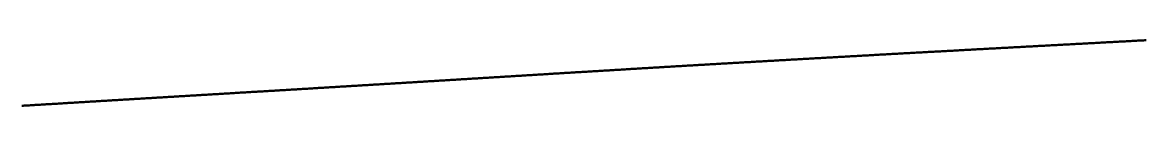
# Model space of a CAD drawing. Header units: millimetres. Extents: x -55 to 717, y -74 to 658.
# Drawn here: x 259.1 to 318.2, y 439.4 to 442.8 of the extents above; entities that cross this region are included whole.
import ezdxf

# ---------------------------------------------------------------- set-up
doc = ezdxf.new("R2010")
doc.units = ezdxf.units.MM
doc.layers.get('0').update_dxf_attribs({"color": 1, "lineweight": 13, "true_color": 0xff0000})
doc.layers.add('Rez', color=30, linetype='Continuous', lineweight=50, true_color=0xff7f00)

# ---------------------------------------------------------------- blocks, each defined once
blk = doc.blocks.new('Dno')
at = {"layer": 'Rez'}
for p, q in [((-369.293, -56.481), (-369.368, -56.477)), ((-369.219, -56.485), (-369.293, -56.481)), ((-369.144, -56.489), (-369.219, -56.485)), ((-369.07, -56.493), (-369.144, -56.489)), ((-368.996, -56.497), (-369.07, -56.493)), ((-368.921, -56.501), (-368.996, -56.497)), ((-368.847, -56.505), (-368.921, -56.501)), ((-368.773, -56.509), (-368.847, -56.505)), ((-368.699, -56.513), (-368.773, -56.509)), ((-368.624, -56.517), (-368.699, -56.513)), ((-368.55, -56.521), (-368.624, -56.517)), ((-368.476, -56.525), (-368.55, -56.521)), ((-368.402, -56.529), (-368.476, -56.525)), ((-368.328, -56.533), (-368.402, -56.529)), ((-368.254, -56.537), (-368.328, -56.533)), ((-368.18, -56.541), (-368.254, -56.537)), ((-368.106, -56.545), (-368.18, -56.541)), ((-368.032, -56.549), (-368.106, -56.545)), ((-367.959, -56.553), (-368.032, -56.549)), ((-367.885, -56.557), (-367.959, -56.553)), ((-367.811, -56.561), (-367.885, -56.557)), ((-367.737, -56.565), (-367.811, -56.561)), ((-367.663, -56.569), (-367.737, -56.565)), ((-367.59, -56.573), (-367.663, -56.569)), ((-367.516, -56.577), (-367.59, -56.573)), ((-367.442, -56.581), (-367.516, -56.577)), ((-367.369, -56.585), (-367.442, -56.581)), ((-367.295, -56.589), (-367.369, -56.585)), ((-367.221, -56.593), (-367.295, -56.589)), ((-367.148, -56.597), (-367.221, -56.593)), ((-367.074, -56.601), (-367.148, -56.597)), ((-367.001, -56.605), (-367.074, -56.601)), ((-366.928, -56.609), (-367.001, -56.605)), ((-366.854, -56.613), (-366.928, -56.609)), ((-366.781, -56.617), (-366.854, -56.613)), ((-366.707, -56.621), (-366.781, -56.617)), ((-366.634, -56.625), (-366.707, -56.621)), ((-366.561, -56.629), (-366.634, -56.625)), ((-366.487, -56.632), (-366.561, -56.629)), ((-366.414, -56.636), (-366.487, -56.632)), ((-366.341, -56.64), (-366.414, -56.636)), ((-366.268, -56.644), (-366.341, -56.64)), ((-366.195, -56.648), (-366.268, -56.644)), ((-366.121, -56.652), (-366.195, -56.648)), ((-366.048, -56.656), (-366.121, -56.652)), ((-365.975, -56.66), (-366.048, -56.656)), ((-365.902, -56.664), (-365.975, -56.66)), ((-365.829, -56.668), (-365.902, -56.664)), ((-365.756, -56.672), (-365.829, -56.668)), ((-365.683, -56.676), (-365.756, -56.672)), ((-365.61, -56.68), (-365.683, -56.676)), ((-365.537, -56.684), (-365.61, -56.68)), ((-365.464, -56.687), (-365.537, -56.684)), ((-365.391, -56.691), (-365.464, -56.687)), ((-365.318, -56.695), (-365.391, -56.691)), ((-365.245, -56.699), (-365.318, -56.695)), ((-365.173, -56.703), (-365.245, -56.699)), ((-365.1, -56.707), (-365.173, -56.703)), ((-365.027, -56.711), (-365.1, -56.707)), ((-364.954, -56.715), (-365.027, -56.711)), ((-364.881, -56.719), (-364.954, -56.715)), ((-364.809, -56.723), (-364.881, -56.719)), ((-364.736, -56.727), (-364.809, -56.723)), ((-364.663, -56.731), (-364.736, -56.727)), ((-364.591, -56.735), (-364.663, -56.731)), ((-364.518, -56.738), (-364.591, -56.735)), ((-364.445, -56.742), (-364.518, -56.738)), ((-364.373, -56.746), (-364.445, -56.742)), ((-364.3, -56.75), (-364.373, -56.746)), ((-364.228, -56.754), (-364.3, -56.75)), ((-364.155, -56.758), (-364.228, -56.754)), ((-364.083, -56.762), (-364.155, -56.758)), ((-364.01, -56.766), (-364.083, -56.762)), ((-363.937, -56.77), (-364.01, -56.766)), ((-363.865, -56.774), (-363.937, -56.77)), ((-363.793, -56.778), (-363.865, -56.774)), ((-363.72, -56.781), (-363.793, -56.778)), ((-363.648, -56.785), (-363.72, -56.781)), ((-363.575, -56.789), (-363.648, -56.785)), ((-363.503, -56.793), (-363.575, -56.789)), ((-363.431, -56.797), (-363.503, -56.793)), ((-363.358, -56.801), (-363.431, -56.797)), ((-363.286, -56.805), (-363.358, -56.801)), ((-363.214, -56.809), (-363.286, -56.805)), ((-363.141, -56.813), (-363.214, -56.809)), ((-363.069, -56.817), (-363.141, -56.813)), ((-362.997, -56.82), (-363.069, -56.817)), ((-362.924, -56.824), (-362.997, -56.82)), ((-362.852, -56.828), (-362.924, -56.824)), ((-362.78, -56.832), (-362.852, -56.828)), ((-362.708, -56.836), (-362.78, -56.832)), ((-362.636, -56.84), (-362.708, -56.836)), ((-362.563, -56.844), (-362.636, -56.84)), ((-362.491, -56.848), (-362.563, -56.844)), ((-362.419, -56.852), (-362.491, -56.848)), ((-362.347, -56.856), (-362.419, -56.852)), ((-362.275, -56.86), (-362.347, -56.856)), ((-362.203, -56.863), (-362.275, -56.86)), ((-362.131, -56.867), (-362.203, -56.863)), ((-362.059, -56.871), (-362.131, -56.867)), ((-361.986, -56.875), (-362.059, -56.871)), ((-361.914, -56.879), (-361.986, -56.875)), ((-361.842, -56.883), (-361.914, -56.879)), ((-361.77, -56.887), (-361.842, -56.883)), ((-361.698, -56.891), (-361.77, -56.887)), ((-361.626, -56.895), (-361.698, -56.891)), ((-361.554, -56.899), (-361.626, -56.895)), ((-361.483, -56.903), (-361.554, -56.899)), ((-361.411, -56.906), (-361.483, -56.903)), ((-361.339, -56.91), (-361.411, -56.906)), ((-361.267, -56.914), (-361.339, -56.91)), ((-361.195, -56.918), (-361.267, -56.914)), ((-361.123, -56.922), (-361.195, -56.918)), ((-361.051, -56.926), (-361.123, -56.922)), ((-360.979, -56.93), (-361.051, -56.926)), ((-360.908, -56.934), (-360.979, -56.93)), ((-360.836, -56.938), (-360.908, -56.934)), ((-360.764, -56.942), (-360.836, -56.938)), ((-360.692, -56.945), (-360.764, -56.942)), ((-360.621, -56.949), (-360.692, -56.945)), ((-360.549, -56.953), (-360.621, -56.949)), ((-360.477, -56.957), (-360.549, -56.953)), ((-360.405, -56.961), (-360.477, -56.957)), ((-360.334, -56.965), (-360.405, -56.961)), ((-360.262, -56.969), (-360.334, -56.965)), ((-360.191, -56.973), (-360.262, -56.969)), ((-360.119, -56.977), (-360.191, -56.973)), ((-360.047, -56.981), (-360.119, -56.977)), ((-359.976, -56.985), (-360.047, -56.981)), ((-359.904, -56.988), (-359.976, -56.985)), ((-359.833, -56.992), (-359.904, -56.988)), ((-359.761, -56.996), (-359.833, -56.992)), ((-359.69, -57), (-359.761, -56.996)), ((-359.618, -57.004), (-359.69, -57)), ((-359.547, -57.008), (-359.618, -57.004)), ((-359.475, -57.012), (-359.547, -57.008)), ((-359.404, -57.016), (-359.475, -57.012)), ((-359.332, -57.02), (-359.404, -57.016)), ((-359.261, -57.024), (-359.332, -57.02)), ((-359.19, -57.028), (-359.261, -57.024)), ((-359.118, -57.031), (-359.19, -57.028)), ((-359.047, -57.035), (-359.118, -57.031)), ((-358.975, -57.039), (-359.047, -57.035)), ((-358.904, -57.043), (-358.975, -57.039)), ((-358.833, -57.047), (-358.904, -57.043)), ((-358.762, -57.051), (-358.833, -57.047)), ((-358.69, -57.055), (-358.762, -57.051)), ((-358.619, -57.059), (-358.69, -57.055)), ((-358.548, -57.063), (-358.619, -57.059)), ((-358.477, -57.067), (-358.548, -57.063)), ((-358.406, -57.07), (-358.477, -57.067)), ((-358.334, -57.074), (-358.406, -57.07)), ((-358.263, -57.078), (-358.334, -57.074)), ((-358.192, -57.082), (-358.263, -57.078)), ((-358.121, -57.086), (-358.192, -57.082)), ((-358.05, -57.09), (-358.121, -57.086)), ((-357.979, -57.094), (-358.05, -57.09)), ((-357.908, -57.098), (-357.979, -57.094)), ((-357.837, -57.102), (-357.908, -57.098)), ((-357.766, -57.106), (-357.837, -57.102)), ((-357.695, -57.11), (-357.766, -57.106)), ((-357.624, -57.113), (-357.695, -57.11)), ((-357.553, -57.117), (-357.624, -57.113)), ((-357.482, -57.121), (-357.553, -57.117)), ((-357.411, -57.125), (-357.482, -57.121)), ((-357.34, -57.129), (-357.411, -57.125)), ((-357.269, -57.133), (-357.34, -57.129)), ((-357.198, -57.137), (-357.269, -57.133)), ((-357.128, -57.141), (-357.198, -57.137)), ((-357.057, -57.145), (-357.128, -57.141)), ((-356.986, -57.149), (-357.057, -57.145)), ((-356.915, -57.153), (-356.986, -57.149)), ((-356.845, -57.156), (-356.915, -57.153)), ((-356.774, -57.16), (-356.845, -57.156)), ((-356.703, -57.164), (-356.774, -57.16)), ((-356.632, -57.168), (-356.703, -57.164)), ((-356.562, -57.172), (-356.632, -57.168)), ((-356.491, -57.176), (-356.562, -57.172)), ((-356.421, -57.18), (-356.491, -57.176)), ((-356.35, -57.184), (-356.421, -57.18)), ((-356.279, -57.188), (-356.35, -57.184)), ((-356.209, -57.192), (-356.279, -57.188)), ((-356.138, -57.195), (-356.209, -57.192)), ((-356.068, -57.199), (-356.138, -57.195)), ((-355.997, -57.203), (-356.068, -57.199)), ((-355.927, -57.207), (-355.997, -57.203)), ((-355.856, -57.211), (-355.927, -57.207)), ((-355.786, -57.215), (-355.856, -57.211)), ((-355.715, -57.219), (-355.786, -57.215)), ((-355.645, -57.223), (-355.715, -57.219)), ((-355.575, -57.227), (-355.645, -57.223)), ((-355.504, -57.231), (-355.575, -57.227)), ((-355.434, -57.235), (-355.504, -57.231)), ((-355.364, -57.238), (-355.434, -57.235)), ((-355.293, -57.242), (-355.364, -57.238)), ((-355.223, -57.246), (-355.293, -57.242)), ((-355.153, -57.25), (-355.223, -57.246)), ((-355.083, -57.254), (-355.153, -57.25)), ((-355.013, -57.258), (-355.083, -57.254)), ((-354.942, -57.262), (-355.013, -57.258)), ((-354.872, -57.266), (-354.942, -57.262)), ((-354.802, -57.27), (-354.872, -57.266)), ((-354.732, -57.274), (-354.802, -57.27)), ((-354.662, -57.278), (-354.732, -57.274)), ((-354.592, -57.281), (-354.662, -57.278)), ((-354.522, -57.285), (-354.592, -57.281)), ((-354.452, -57.289), (-354.522, -57.285)), ((-354.382, -57.293), (-354.452, -57.289)), ((-354.312, -57.297), (-354.382, -57.293)), ((-354.242, -57.301), (-354.312, -57.297)), ((-354.172, -57.305), (-354.242, -57.301)), ((-354.102, -57.309), (-354.172, -57.305)), ((-354.032, -57.313), (-354.102, -57.309)), ((-353.962, -57.317), (-354.032, -57.313)), ((-353.893, -57.32), (-353.962, -57.317)), ((-353.823, -57.324), (-353.893, -57.32)), ((-353.753, -57.328), (-353.823, -57.324)), ((-353.683, -57.332), (-353.753, -57.328)), ((-353.613, -57.336), (-353.683, -57.332)), ((-353.544, -57.34), (-353.613, -57.336)), ((-353.474, -57.344), (-353.544, -57.34)), ((-353.404, -57.348), (-353.474, -57.344)), ((-353.335, -57.352), (-353.404, -57.348)), ((-353.265, -57.356), (-353.335, -57.352)), ((-353.195, -57.36), (-353.265, -57.356)), ((-353.126, -57.363), (-353.195, -57.36)), ((-353.056, -57.367), (-353.126, -57.363)), ((-352.987, -57.371), (-353.056, -57.367)), ((-352.917, -57.375), (-352.987, -57.371)), ((-352.848, -57.379), (-352.917, -57.375)), ((-352.778, -57.383), (-352.848, -57.379)), ((-352.709, -57.387), (-352.778, -57.383)), ((-352.639, -57.391), (-352.709, -57.387)), ((-352.57, -57.395), (-352.639, -57.391)), ((-352.501, -57.399), (-352.57, -57.395)), ((-352.431, -57.403), (-352.501, -57.399)), ((-352.362, -57.406), (-352.431, -57.403)), ((-352.293, -57.41), (-352.362, -57.406)), ((-352.223, -57.414), (-352.293, -57.41)), ((-352.154, -57.418), (-352.223, -57.414)), ((-352.085, -57.422), (-352.154, -57.418)), ((-352.016, -57.426), (-352.085, -57.422)), ((-351.947, -57.43), (-352.016, -57.426)), ((-351.877, -57.434), (-351.947, -57.43)), ((-351.808, -57.438), (-351.877, -57.434)), ((-351.739, -57.442), (-351.808, -57.438)), ((-351.67, -57.445), (-351.739, -57.442)), ((-351.601, -57.449), (-351.67, -57.445)), ((-351.532, -57.453), (-351.601, -57.449)), ((-351.463, -57.457), (-351.532, -57.453)), ((-351.394, -57.461), (-351.463, -57.457)), ((-351.325, -57.465), (-351.394, -57.461)), ((-351.256, -57.469), (-351.325, -57.465)), ((-351.187, -57.473), (-351.256, -57.469)), ((-351.118, -57.477), (-351.187, -57.473)), ((-351.05, -57.481), (-351.118, -57.477)), ((-350.981, -57.485), (-351.05, -57.481)), ((-350.912, -57.488), (-350.981, -57.485)), ((-350.843, -57.492), (-350.912, -57.488)), ((-350.774, -57.496), (-350.843, -57.492)), ((-350.706, -57.5), (-350.774, -57.496)), ((-350.637, -57.504), (-350.706, -57.5)), ((-350.568, -57.508), (-350.637, -57.504)), ((-350.5, -57.512), (-350.568, -57.508)), ((-350.431, -57.516), (-350.5, -57.512)), ((-350.363, -57.52), (-350.431, -57.516)), ((-350.294, -57.524), (-350.363, -57.52)), ((-350.225, -57.528), (-350.294, -57.524)), ((-350.157, -57.531), (-350.225, -57.528)), ((-350.088, -57.535), (-350.157, -57.531)), ((-350.02, -57.539), (-350.088, -57.535)), ((-349.952, -57.543), (-350.02, -57.539)), ((-349.883, -57.547), (-349.952, -57.543)), ((-349.815, -57.551), (-349.883, -57.547)), ((-349.746, -57.555), (-349.815, -57.551)), ((-349.678, -57.559), (-349.746, -57.555)), ((-349.61, -57.563), (-349.678, -57.559)), ((-349.541, -57.567), (-349.61, -57.563)), ((-349.473, -57.57), (-349.541, -57.567)), ((-349.405, -57.574), (-349.473, -57.57)), ((-349.337, -57.578), (-349.405, -57.574)), ((-349.269, -57.582), (-349.337, -57.578)), ((-349.2, -57.586), (-349.269, -57.582)), ((-349.132, -57.59), (-349.2, -57.586)), ((-349.064, -57.594), (-349.132, -57.59)), ((-348.996, -57.598), (-349.064, -57.594)), ((-348.928, -57.602), (-348.996, -57.598)), ((-348.86, -57.606), (-348.928, -57.602)), ((-348.792, -57.61), (-348.86, -57.606)), ((-348.724, -57.613), (-348.792, -57.61)), ((-348.656, -57.617), (-348.724, -57.613)), ((-348.588, -57.621), (-348.656, -57.617)), ((-348.521, -57.625), (-348.588, -57.621)), ((-348.453, -57.629), (-348.521, -57.625)), ((-348.385, -57.633), (-348.453, -57.629)), ((-348.317, -57.637), (-348.385, -57.633)), ((-348.249, -57.641), (-348.317, -57.637)), ((-348.182, -57.645), (-348.249, -57.641)), ((-348.114, -57.649), (-348.182, -57.645)), ((-348.046, -57.653), (-348.114, -57.649)), ((-347.979, -57.656), (-348.046, -57.653)), ((-347.911, -57.66), (-347.979, -57.656)), ((-347.843, -57.664), (-347.911, -57.66)), ((-347.776, -57.668), (-347.843, -57.664)), ((-347.708, -57.672), (-347.776, -57.668)), ((-347.641, -57.676), (-347.708, -57.672)), ((-347.573, -57.68), (-347.641, -57.676)), ((-347.506, -57.684), (-347.573, -57.68)), ((-347.438, -57.688), (-347.506, -57.684)), ((-347.371, -57.692), (-347.438, -57.688)), ((-347.304, -57.695), (-347.371, -57.692)), ((-347.236, -57.699), (-347.304, -57.695)), ((-347.169, -57.703), (-347.236, -57.699)), ((-347.102, -57.707), (-347.169, -57.703)), ((-347.034, -57.711), (-347.102, -57.707)), ((-346.967, -57.715), (-347.034, -57.711)), ((-346.9, -57.719), (-346.967, -57.715)), ((-346.833, -57.723), (-346.9, -57.719)), ((-346.766, -57.727), (-346.833, -57.723)), ((-346.699, -57.731), (-346.766, -57.727)), ((-346.632, -57.735), (-346.699, -57.731)), ((-346.565, -57.738), (-346.632, -57.735)), ((-346.497, -57.742), (-346.565, -57.738)), ((-346.43, -57.746), (-346.497, -57.742)), ((-346.364, -57.75), (-346.43, -57.746)), ((-346.297, -57.754), (-346.364, -57.75)), ((-346.23, -57.758), (-346.297, -57.754)), ((-346.163, -57.762), (-346.23, -57.758)), ((-346.096, -57.766), (-346.163, -57.762)), ((-346.029, -57.77), (-346.096, -57.766)), ((-345.962, -57.774), (-346.029, -57.77)), ((-345.896, -57.778), (-345.962, -57.774)), ((-345.829, -57.781), (-345.896, -57.778)), ((-345.762, -57.785), (-345.829, -57.781)), ((-345.696, -57.789), (-345.762, -57.785)), ((-345.629, -57.793), (-345.696, -57.789)), ((-345.562, -57.797), (-345.629, -57.793)), ((-345.496, -57.801), (-345.562, -57.797)), ((-345.429, -57.805), (-345.496, -57.801)), ((-345.363, -57.809), (-345.429, -57.805)), ((-345.296, -57.813), (-345.363, -57.809)), ((-345.23, -57.817), (-345.296, -57.813)), ((-345.163, -57.82), (-345.23, -57.817)), ((-345.097, -57.824), (-345.163, -57.82)), ((-345.031, -57.828), (-345.097, -57.824)), ((-344.964, -57.832), (-345.031, -57.828)), ((-344.898, -57.836), (-344.964, -57.832)), ((-344.832, -57.84), (-344.898, -57.836)), ((-344.765, -57.844), (-344.832, -57.84)), ((-344.699, -57.848), (-344.765, -57.844)), ((-344.633, -57.852), (-344.699, -57.848)), ((-344.567, -57.856), (-344.633, -57.852)), ((-344.501, -57.86), (-344.567, -57.856)), ((-344.435, -57.863), (-344.501, -57.86)), ((-344.369, -57.867), (-344.435, -57.863)), ((-344.303, -57.871), (-344.369, -57.867)), ((-344.237, -57.875), (-344.303, -57.871)), ((-344.171, -57.879), (-344.237, -57.875)), ((-344.105, -57.883), (-344.171, -57.879)), ((-344.039, -57.887), (-344.105, -57.883)), ((-343.973, -57.891), (-344.039, -57.887)), ((-343.907, -57.895), (-343.973, -57.891)), ((-343.841, -57.899), (-343.907, -57.895)), ((-343.775, -57.903), (-343.841, -57.899)), ((-343.709, -57.906), (-343.775, -57.903)), ((-343.644, -57.91), (-343.709, -57.906)), ((-343.578, -57.914), (-343.644, -57.91)), ((-343.512, -57.918), (-343.578, -57.914)), ((-343.447, -57.922), (-343.512, -57.918)), ((-343.381, -57.926), (-343.447, -57.922)), ((-343.315, -57.93), (-343.381, -57.926)), ((-343.25, -57.934), (-343.315, -57.93)), ((-343.184, -57.938), (-343.25, -57.934)), ((-343.119, -57.942), (-343.184, -57.938)), ((-343.053, -57.945), (-343.119, -57.942)), ((-342.987, -57.949), (-343.053, -57.945)), ((-342.922, -57.953), (-342.987, -57.949)), ((-342.857, -57.957), (-342.922, -57.953)), ((-342.791, -57.961), (-342.857, -57.957)), ((-342.726, -57.965), (-342.791, -57.961)), ((-342.66, -57.969), (-342.726, -57.965)), ((-342.595, -57.973), (-342.66, -57.969)), ((-342.53, -57.977), (-342.595, -57.973)), ((-342.464, -57.981), (-342.53, -57.977)), ((-342.399, -57.985), (-342.464, -57.981)), ((-342.334, -57.988), (-342.399, -57.985)), ((-342.268, -57.992), (-342.334, -57.988)), ((-342.203, -57.996), (-342.268, -57.992)), ((-342.138, -58), (-342.203, -57.996)), ((-342.073, -58.004), (-342.138, -58)), ((-342.008, -58.008), (-342.073, -58.004)), ((-341.943, -58.012), (-342.008, -58.008)), ((-341.877, -58.016), (-341.943, -58.012)), ((-341.812, -58.02), (-341.877, -58.016)), ((-341.747, -58.024), (-341.812, -58.02)), ((-341.682, -58.028), (-341.747, -58.024)), ((-341.617, -58.031), (-341.682, -58.028)), ((-341.552, -58.035), (-341.617, -58.031)), ((-341.487, -58.039), (-341.552, -58.035)), ((-341.422, -58.043), (-341.487, -58.039)), ((-341.357, -58.047), (-341.422, -58.043)), ((-341.292, -58.051), (-341.357, -58.047)), ((-341.227, -58.055), (-341.292, -58.051)), ((-341.163, -58.059), (-341.227, -58.055)), ((-341.098, -58.063), (-341.163, -58.059)), ((-341.033, -58.067), (-341.098, -58.063)), ((-340.968, -58.07), (-341.033, -58.067)), ((-340.903, -58.074), (-340.968, -58.07)), ((-340.838, -58.078), (-340.903, -58.074)), ((-340.774, -58.082), (-340.838, -58.078)), ((-340.709, -58.086), (-340.774, -58.082)), ((-340.644, -58.09), (-340.709, -58.086)), ((-340.579, -58.094), (-340.644, -58.09)), ((-340.515, -58.098), (-340.579, -58.094)), ((-340.45, -58.102), (-340.515, -58.098)), ((-340.385, -58.106), (-340.45, -58.102)), ((-340.321, -58.11), (-340.385, -58.106)), ((-340.256, -58.113), (-340.321, -58.11)), ((-340.192, -58.117), (-340.256, -58.113)), ((-340.127, -58.121), (-340.192, -58.117)), ((-340.062, -58.125), (-340.127, -58.121)), ((-339.998, -58.129), (-340.062, -58.125)), ((-339.933, -58.133), (-339.998, -58.129)), ((-339.869, -58.137), (-339.933, -58.133)), ((-339.804, -58.141), (-339.869, -58.137)), ((-339.74, -58.145), (-339.804, -58.141)), ((-339.675, -58.149), (-339.74, -58.145)), ((-339.611, -58.153), (-339.675, -58.149)), ((-339.546, -58.156), (-339.611, -58.153)), ((-339.482, -58.16), (-339.546, -58.156)), ((-339.417, -58.164), (-339.482, -58.16)), ((-339.353, -58.168), (-339.417, -58.164)), ((-339.289, -58.172), (-339.353, -58.168)), ((-339.224, -58.176), (-339.289, -58.172)), ((-339.16, -58.18), (-339.224, -58.176)), ((-339.096, -58.184), (-339.16, -58.18)), ((-339.031, -58.188), (-339.096, -58.184)), ((-338.967, -58.192), (-339.031, -58.188)), ((-338.903, -58.195), (-338.967, -58.192)), ((-338.838, -58.199), (-338.903, -58.195)), ((-338.774, -58.203), (-338.838, -58.199)), ((-338.71, -58.207), (-338.774, -58.203)), ((-338.645, -58.211), (-338.71, -58.207)), ((-338.581, -58.215), (-338.645, -58.211)), ((-338.517, -58.219), (-338.581, -58.215)), ((-338.453, -58.223), (-338.517, -58.219)), ((-338.389, -58.227), (-338.453, -58.223)), ((-338.324, -58.231), (-338.389, -58.227)), ((-338.26, -58.235), (-338.324, -58.231)), ((-338.196, -58.238), (-338.26, -58.235)), ((-338.132, -58.242), (-338.196, -58.238)), ((-338.068, -58.246), (-338.132, -58.242)), ((-338.004, -58.25), (-338.068, -58.246)), ((-337.939, -58.254), (-338.004, -58.25)), ((-337.875, -58.258), (-337.939, -58.254)), ((-337.811, -58.262), (-337.875, -58.258)), ((-337.747, -58.266), (-337.811, -58.262)), ((-337.683, -58.27), (-337.747, -58.266)), ((-337.619, -58.274), (-337.683, -58.27)), ((-337.555, -58.278), (-337.619, -58.274)), ((-337.491, -58.281), (-337.555, -58.278)), ((-337.427, -58.285), (-337.491, -58.281)), ((-337.363, -58.289), (-337.427, -58.285)), ((-337.299, -58.293), (-337.363, -58.289)), ((-337.235, -58.297), (-337.299, -58.293)), ((-337.171, -58.301), (-337.235, -58.297)), ((-337.107, -58.305), (-337.171, -58.301)), ((-337.043, -58.309), (-337.107, -58.305)), ((-336.979, -58.313), (-337.043, -58.309)), ((-336.915, -58.317), (-336.979, -58.313)), ((-336.851, -58.32), (-336.915, -58.317)), ((-336.787, -58.324), (-336.851, -58.32)), ((-336.723, -58.328), (-336.787, -58.324)), ((-336.659, -58.332), (-336.723, -58.328)), ((-336.595, -58.336), (-336.659, -58.332)), ((-336.531, -58.34), (-336.595, -58.336)), ((-336.467, -58.344), (-336.531, -58.34)), ((-336.403, -58.348), (-336.467, -58.344)), ((-336.339, -58.352), (-336.403, -58.348)), ((-336.275, -58.356), (-336.339, -58.352)), ((-336.212, -58.36), (-336.275, -58.356)), ((-336.148, -58.363), (-336.212, -58.36)), ((-336.084, -58.367), (-336.148, -58.363)), ((-336.02, -58.371), (-336.084, -58.367)), ((-335.956, -58.375), (-336.02, -58.371)), ((-335.892, -58.379), (-335.956, -58.375)), ((-335.828, -58.383), (-335.892, -58.379)), ((-335.764, -58.387), (-335.828, -58.383)), ((-335.701, -58.391), (-335.764, -58.387)), ((-335.637, -58.395), (-335.701, -58.391)), ((-335.573, -58.399), (-335.637, -58.395)), ((-335.509, -58.403), (-335.573, -58.399)), ((-335.445, -58.406), (-335.509, -58.403)), ((-335.381, -58.41), (-335.445, -58.406)), ((-335.317, -58.414), (-335.381, -58.41)), ((-335.254, -58.418), (-335.317, -58.414)), ((-335.19, -58.422), (-335.254, -58.418)), ((-335.126, -58.426), (-335.19, -58.422)), ((-335.062, -58.43), (-335.126, -58.426)), ((-334.998, -58.434), (-335.062, -58.43)), ((-334.935, -58.438), (-334.998, -58.434)), ((-334.871, -58.442), (-334.935, -58.438)), ((-334.807, -58.445), (-334.871, -58.442)), ((-334.743, -58.449), (-334.807, -58.445)), ((-334.679, -58.453), (-334.743, -58.449)), ((-334.615, -58.457), (-334.679, -58.453)), ((-334.552, -58.461), (-334.615, -58.457)), ((-334.488, -58.465), (-334.552, -58.461)), ((-334.424, -58.469), (-334.488, -58.465)), ((-334.36, -58.473), (-334.424, -58.469)), ((-334.296, -58.477), (-334.36, -58.473)), ((-334.233, -58.481), (-334.296, -58.477)), ((-334.169, -58.485), (-334.233, -58.481)), ((-334.105, -58.488), (-334.169, -58.485)), ((-334.041, -58.492), (-334.105, -58.488)), ((-333.977, -58.496), (-334.041, -58.492)), ((-333.914, -58.5), (-333.977, -58.496)), ((-333.85, -58.504), (-333.914, -58.5)), ((-333.786, -58.508), (-333.85, -58.504)), ((-333.722, -58.512), (-333.786, -58.508)), ((-333.658, -58.516), (-333.722, -58.512)), ((-333.595, -58.52), (-333.658, -58.516)), ((-333.531, -58.524), (-333.595, -58.52)), ((-333.467, -58.528), (-333.531, -58.524)), ((-333.403, -58.531), (-333.467, -58.528)), ((-333.339, -58.535), (-333.403, -58.531)), ((-333.276, -58.539), (-333.339, -58.535)), ((-333.212, -58.543), (-333.276, -58.539)), ((-333.148, -58.547), (-333.212, -58.543)), ((-333.084, -58.551), (-333.148, -58.547)), ((-333.02, -58.555), (-333.084, -58.551)), ((-332.956, -58.559), (-333.02, -58.555)), ((-332.893, -58.563), (-332.956, -58.559)), ((-332.829, -58.567), (-332.893, -58.563)), ((-332.765, -58.57), (-332.829, -58.567)), ((-332.701, -58.574), (-332.765, -58.57)), ((-332.637, -58.578), (-332.701, -58.574)), ((-332.573, -58.582), (-332.637, -58.578)), ((-332.509, -58.586), (-332.573, -58.582)), ((-332.446, -58.59), (-332.509, -58.586)), ((-332.382, -58.594), (-332.446, -58.59)), ((-332.318, -58.598), (-332.382, -58.594)), ((-332.254, -58.602), (-332.318, -58.598)), ((-332.19, -58.606), (-332.254, -58.602)), ((-332.126, -58.61), (-332.19, -58.606)), ((-332.062, -58.613), (-332.126, -58.61)), ((-331.998, -58.617), (-332.062, -58.613)), ((-331.935, -58.621), (-331.998, -58.617)), ((-331.871, -58.625), (-331.935, -58.621)), ((-331.807, -58.629), (-331.871, -58.625)), ((-331.743, -58.633), (-331.807, -58.629)), ((-331.679, -58.637), (-331.743, -58.633)), ((-331.615, -58.641), (-331.679, -58.637)), ((-331.551, -58.645), (-331.615, -58.641)), ((-331.487, -58.649), (-331.551, -58.645)), ((-331.423, -58.653), (-331.487, -58.649)), ((-331.359, -58.656), (-331.423, -58.653)), ((-331.295, -58.66), (-331.359, -58.656)), ((-331.231, -58.664), (-331.295, -58.66)), ((-331.167, -58.668), (-331.231, -58.664)), ((-331.103, -58.672), (-331.167, -58.668)), ((-331.039, -58.676), (-331.103, -58.672)), ((-330.975, -58.68), (-331.039, -58.676)), ((-330.911, -58.684), (-330.975, -58.68)), ((-330.847, -58.688), (-330.911, -58.684)), ((-330.783, -58.692), (-330.847, -58.688)), ((-330.719, -58.695), (-330.783, -58.692)), ((-330.655, -58.699), (-330.719, -58.695)), ((-330.591, -58.703), (-330.655, -58.699)), ((-330.527, -58.707), (-330.591, -58.703)), ((-330.463, -58.711), (-330.527, -58.707)), ((-330.399, -58.715), (-330.463, -58.711)), ((-330.334, -58.719), (-330.399, -58.715)), ((-330.27, -58.723), (-330.334, -58.719)), ((-330.206, -58.727), (-330.27, -58.723)), ((-330.142, -58.731), (-330.206, -58.727)), ((-330.078, -58.735), (-330.142, -58.731)), ((-330.014, -58.738), (-330.078, -58.735)), ((-329.95, -58.742), (-330.014, -58.738)), ((-329.885, -58.746), (-329.95, -58.742)), ((-329.821, -58.75), (-329.885, -58.746)), ((-329.757, -58.754), (-329.821, -58.75)), ((-329.693, -58.758), (-329.757, -58.754)), ((-329.629, -58.762), (-329.693, -58.758)), ((-329.564, -58.766), (-329.629, -58.762)), ((-329.5, -58.77), (-329.564, -58.766)), ((-329.436, -58.774), (-329.5, -58.77)), ((-329.371, -58.778), (-329.436, -58.774)), ((-329.307, -58.781), (-329.371, -58.778)), ((-329.243, -58.785), (-329.307, -58.781)), ((-329.178, -58.789), (-329.243, -58.785)), ((-329.114, -58.793), (-329.178, -58.789)), ((-329.05, -58.797), (-329.114, -58.793)), ((-328.985, -58.801), (-329.05, -58.797)), ((-328.921, -58.805), (-328.985, -58.801)), ((-328.857, -58.809), (-328.921, -58.805)), ((-328.792, -58.813), (-328.857, -58.809)), ((-328.728, -58.817), (-328.792, -58.813)), ((-328.663, -58.82), (-328.728, -58.817)), ((-328.599, -58.824), (-328.663, -58.82)), ((-328.534, -58.828), (-328.599, -58.824)), ((-328.47, -58.832), (-328.534, -58.828)), ((-328.405, -58.836), (-328.47, -58.832)), ((-328.341, -58.84), (-328.405, -58.836)), ((-328.276, -58.844), (-328.341, -58.84)), ((-328.212, -58.848), (-328.276, -58.844)), ((-328.147, -58.852), (-328.212, -58.848)), ((-328.083, -58.856), (-328.147, -58.852)), ((-328.018, -58.86), (-328.083, -58.856)), ((-327.953, -58.863), (-328.018, -58.86)), ((-327.889, -58.867), (-327.953, -58.863)), ((-327.824, -58.871), (-327.889, -58.867)), ((-327.76, -58.875), (-327.824, -58.871)), ((-327.695, -58.879), (-327.76, -58.875)), ((-327.63, -58.883), (-327.695, -58.879)), ((-327.566, -58.887), (-327.63, -58.883)), ((-327.501, -58.891), (-327.566, -58.887)), ((-327.436, -58.895), (-327.501, -58.891)), ((-327.371, -58.899), (-327.436, -58.895)), ((-327.307, -58.903), (-327.371, -58.899)), ((-327.242, -58.906), (-327.307, -58.903)), ((-327.177, -58.91), (-327.242, -58.906)), ((-327.112, -58.914), (-327.177, -58.91)), ((-327.048, -58.918), (-327.112, -58.914)), ((-326.983, -58.922), (-327.048, -58.918)), ((-326.918, -58.926), (-326.983, -58.922)), ((-326.853, -58.93), (-326.918, -58.926)), ((-326.788, -58.934), (-326.853, -58.93)), ((-326.723, -58.938), (-326.788, -58.934)), ((-326.659, -58.942), (-326.723, -58.938)), ((-326.594, -58.945), (-326.659, -58.942)), ((-326.529, -58.949), (-326.594, -58.945)), ((-326.464, -58.953), (-326.529, -58.949)), ((-326.399, -58.957), (-326.464, -58.953)), ((-326.334, -58.961), (-326.399, -58.957)), ((-326.269, -58.965), (-326.334, -58.961)), ((-326.204, -58.969), (-326.269, -58.965)), ((-326.139, -58.973), (-326.204, -58.969)), ((-326.074, -58.977), (-326.139, -58.973)), ((-326.009, -58.981), (-326.074, -58.977)), ((-325.944, -58.985), (-326.009, -58.981)), ((-325.879, -58.988), (-325.944, -58.985)), ((-325.814, -58.992), (-325.879, -58.988)), ((-325.749, -58.996), (-325.814, -58.992)), ((-325.684, -59), (-325.749, -58.996)), ((-325.619, -59.004), (-325.684, -59)), ((-325.554, -59.008), (-325.619, -59.004)), ((-325.489, -59.012), (-325.554, -59.008)), ((-325.424, -59.016), (-325.489, -59.012)), ((-325.359, -59.02), (-325.424, -59.016)), ((-325.294, -59.024), (-325.359, -59.02)), ((-325.229, -59.028), (-325.294, -59.024)), ((-325.164, -59.031), (-325.229, -59.028)), ((-325.099, -59.035), (-325.164, -59.031)), ((-325.034, -59.039), (-325.099, -59.035)), ((-324.968, -59.043), (-325.034, -59.039)), ((-324.903, -59.047), (-324.968, -59.043)), ((-324.838, -59.051), (-324.903, -59.047)), ((-324.773, -59.055), (-324.838, -59.051)), ((-324.708, -59.059), (-324.773, -59.055)), ((-324.643, -59.063), (-324.708, -59.059)), ((-324.577, -59.067), (-324.643, -59.063)), ((-324.512, -59.07), (-324.577, -59.067)), ((-324.447, -59.074), (-324.512, -59.07)), ((-324.382, -59.078), (-324.447, -59.074)), ((-324.317, -59.082), (-324.382, -59.078)), ((-324.251, -59.086), (-324.317, -59.082)), ((-324.186, -59.09), (-324.251, -59.086)), ((-324.121, -59.094), (-324.186, -59.09)), ((-324.056, -59.098), (-324.121, -59.094)), ((-323.991, -59.102), (-324.056, -59.098)), ((-323.925, -59.106), (-323.991, -59.102)), ((-323.86, -59.11), (-323.925, -59.106)), ((-323.795, -59.113), (-323.86, -59.11)), ((-323.73, -59.117), (-323.795, -59.113)), ((-323.664, -59.121), (-323.73, -59.117)), ((-323.599, -59.125), (-323.664, -59.121)), ((-323.534, -59.129), (-323.599, -59.125)), ((-323.468, -59.133), (-323.534, -59.129)), ((-323.403, -59.137), (-323.468, -59.133)), ((-323.338, -59.141), (-323.403, -59.137)), ((-323.273, -59.145), (-323.338, -59.141)), ((-323.207, -59.149), (-323.273, -59.145)), ((-323.142, -59.153), (-323.207, -59.149)), ((-323.077, -59.156), (-323.142, -59.153)), ((-323.011, -59.16), (-323.077, -59.156)), ((-322.946, -59.164), (-323.011, -59.16)), ((-322.881, -59.168), (-322.946, -59.164)), ((-322.815, -59.172), (-322.881, -59.168)), ((-322.75, -59.176), (-322.815, -59.172)), ((-322.685, -59.18), (-322.75, -59.176)), ((-322.619, -59.184), (-322.685, -59.18)), ((-322.554, -59.188), (-322.619, -59.184)), ((-322.488, -59.192), (-322.554, -59.188)), ((-322.423, -59.195), (-322.488, -59.192)), ((-322.358, -59.199), (-322.423, -59.195)), ((-322.292, -59.203), (-322.358, -59.199)), ((-322.227, -59.207), (-322.292, -59.203)), ((-322.162, -59.211), (-322.227, -59.207)), ((-322.096, -59.215), (-322.162, -59.211)), ((-322.031, -59.219), (-322.096, -59.215)), ((-321.965, -59.223), (-322.031, -59.219)), ((-321.9, -59.227), (-321.965, -59.223)), ((-321.835, -59.231), (-321.9, -59.227)), ((-321.769, -59.235), (-321.835, -59.231)), ((-321.704, -59.238), (-321.769, -59.235)), ((-321.638, -59.242), (-321.704, -59.238)), ((-321.573, -59.246), (-321.638, -59.242)), ((-321.508, -59.25), (-321.573, -59.246)), ((-321.442, -59.254), (-321.508, -59.25)), ((-321.377, -59.258), (-321.442, -59.254)), ((-321.311, -59.262), (-321.377, -59.258)), ((-321.246, -59.266), (-321.311, -59.262)), ((-321.181, -59.27), (-321.246, -59.266)), ((-321.115, -59.274), (-321.181, -59.27)), ((-321.05, -59.278), (-321.115, -59.274)), ((-320.984, -59.281), (-321.05, -59.278)), ((-320.919, -59.285), (-320.984, -59.281)), ((-320.853, -59.289), (-320.919, -59.285)), ((-320.788, -59.293), (-320.853, -59.289)), ((-320.723, -59.297), (-320.788, -59.293)), ((-320.657, -59.301), (-320.723, -59.297)), ((-320.592, -59.305), (-320.657, -59.301)), ((-320.526, -59.309), (-320.592, -59.305)), ((-320.461, -59.313), (-320.526, -59.309)), ((-320.395, -59.317), (-320.461, -59.313)), ((-320.265, -59.324), (-320.395, -59.317)), ((-320.199, -59.328), (-320.265, -59.324)), ((-320.134, -59.332), (-320.199, -59.328)), ((-320.068, -59.336), (-320.134, -59.332)), ((-320.003, -59.34), (-320.068, -59.336)), ((-319.937, -59.344), (-320.003, -59.34)), ((-319.872, -59.348), (-319.937, -59.344)), ((-319.807, -59.352), (-319.872, -59.348)), ((-319.741, -59.356), (-319.807, -59.352)), ((-319.676, -59.36), (-319.741, -59.356)), ((-319.61, -59.363), (-319.676, -59.36)), ((-319.545, -59.367), (-319.61, -59.363)), ((-319.479, -59.371), (-319.545, -59.367)), ((-319.414, -59.375), (-319.479, -59.371)), ((-319.349, -59.379), (-319.414, -59.375)), ((-319.283, -59.383), (-319.349, -59.379)), ((-319.218, -59.387), (-319.283, -59.383)), ((-319.152, -59.391), (-319.218, -59.387)), ((-319.087, -59.395), (-319.152, -59.391)), ((-319.022, -59.399), (-319.087, -59.395)), ((-318.956, -59.403), (-319.022, -59.399)), ((-318.891, -59.406), (-318.956, -59.403)), ((-318.825, -59.41), (-318.891, -59.406)), ((-318.76, -59.414), (-318.825, -59.41)), ((-318.695, -59.418), (-318.76, -59.414)), ((-318.629, -59.422), (-318.695, -59.418)), ((-318.564, -59.426), (-318.629, -59.422)), ((-318.498, -59.43), (-318.564, -59.426)), ((-318.433, -59.434), (-318.498, -59.43)), ((-318.368, -59.438), (-318.433, -59.434)), ((-318.302, -59.442), (-318.368, -59.438)), ((-318.237, -59.445), (-318.302, -59.442)), ((-318.172, -59.449), (-318.237, -59.445)), ((-318.106, -59.453), (-318.172, -59.449)), ((-318.041, -59.457), (-318.106, -59.453)), ((-317.975, -59.461), (-318.041, -59.457)), ((-317.91, -59.465), (-317.975, -59.461)), ((-317.845, -59.469), (-317.91, -59.465)), ((-317.779, -59.473), (-317.845, -59.469)), ((-317.714, -59.477), (-317.779, -59.473)), ((-317.649, -59.481), (-317.714, -59.477)), ((-317.583, -59.485), (-317.649, -59.481)), ((-317.518, -59.488), (-317.583, -59.485)), ((-317.453, -59.492), (-317.518, -59.488)), ((-317.387, -59.496), (-317.453, -59.492)), ((-317.322, -59.5), (-317.387, -59.496)), ((-317.257, -59.504), (-317.322, -59.5)), ((-317.192, -59.508), (-317.257, -59.504)), ((-317.126, -59.512), (-317.192, -59.508)), ((-317.061, -59.516), (-317.126, -59.512)), ((-316.996, -59.52), (-317.061, -59.516)), ((-316.93, -59.524), (-316.996, -59.52)), ((-316.865, -59.528), (-316.93, -59.524)), ((-316.8, -59.531), (-316.865, -59.528)), ((-316.735, -59.535), (-316.8, -59.531)), ((-316.669, -59.539), (-316.735, -59.535)), ((-316.604, -59.543), (-316.669, -59.539)), ((-316.539, -59.547), (-316.604, -59.543)), ((-316.474, -59.551), (-316.539, -59.547)), ((-316.409, -59.555), (-316.474, -59.551)), ((-316.343, -59.559), (-316.409, -59.555)), ((-316.278, -59.563), (-316.343, -59.559)), ((-316.213, -59.567), (-316.278, -59.563)), ((-316.148, -59.57), (-316.213, -59.567)), ((-316.083, -59.574), (-316.148, -59.57)), ((-316.017, -59.578), (-316.083, -59.574)), ((-315.952, -59.582), (-316.017, -59.578)), ((-315.887, -59.586), (-315.952, -59.582)), ((-315.822, -59.59), (-315.887, -59.586)), ((-315.757, -59.594), (-315.822, -59.59)), ((-315.692, -59.598), (-315.757, -59.594)), ((-315.626, -59.602), (-315.692, -59.598)), ((-315.561, -59.606), (-315.626, -59.602)), ((-315.496, -59.61), (-315.561, -59.606)), ((-315.431, -59.613), (-315.496, -59.61)), ((-315.366, -59.617), (-315.431, -59.613)), ((-315.301, -59.621), (-315.366, -59.617)), ((-315.236, -59.625), (-315.301, -59.621)), ((-315.171, -59.629), (-315.236, -59.625)), ((-315.106, -59.633), (-315.171, -59.629)), ((-315.041, -59.637), (-315.106, -59.633)), ((-314.976, -59.641), (-315.041, -59.637)), ((-314.911, -59.645), (-314.976, -59.641)), ((-314.846, -59.649), (-314.911, -59.645)), ((-314.781, -59.653), (-314.846, -59.649)), ((-314.716, -59.656), (-314.781, -59.653)), ((-314.651, -59.66), (-314.716, -59.656)), ((-314.586, -59.664), (-314.651, -59.66)), ((-314.521, -59.668), (-314.586, -59.664)), ((-314.456, -59.672), (-314.521, -59.668)), ((-314.391, -59.676), (-314.456, -59.672)), ((-314.326, -59.68), (-314.391, -59.676)), ((-314.261, -59.684), (-314.326, -59.68)), ((-314.196, -59.688), (-314.261, -59.684)), ((-314.131, -59.692), (-314.196, -59.688)), ((-314.066, -59.695), (-314.131, -59.692)), ((-314.001, -59.699), (-314.066, -59.695)), ((-313.937, -59.703), (-314.001, -59.699)), ((-313.872, -59.707), (-313.937, -59.703)), ((-313.807, -59.711), (-313.872, -59.707)), ((-313.742, -59.715), (-313.807, -59.711)), ((-313.677, -59.719), (-313.742, -59.715)), ((-313.612, -59.723), (-313.677, -59.719)), ((-313.548, -59.727), (-313.612, -59.723)), ((-313.483, -59.731), (-313.548, -59.727)), ((-313.418, -59.735), (-313.483, -59.731)), ((-313.353, -59.738), (-313.418, -59.735)), ((-313.289, -59.742), (-313.353, -59.738)), ((-313.224, -59.746), (-313.289, -59.742)), ((-313.159, -59.75), (-313.224, -59.746)), ((-313.094, -59.754), (-313.159, -59.75)), ((-313.03, -59.758), (-313.094, -59.754)), ((-312.965, -59.762), (-313.03, -59.758)), ((-312.9, -59.766), (-312.965, -59.762)), ((-312.836, -59.77), (-312.9, -59.766)), ((-312.771, -59.774), (-312.836, -59.77)), ((-312.707, -59.778), (-312.771, -59.774)), ((-312.642, -59.781), (-312.707, -59.778)), ((-312.577, -59.785), (-312.642, -59.781)), ((-312.513, -59.789), (-312.577, -59.785)), ((-312.448, -59.793), (-312.513, -59.789)), ((-312.384, -59.797), (-312.448, -59.793)), ((-312.319, -59.801), (-312.384, -59.797)), ((-312.255, -59.805), (-312.319, -59.801)), ((-312.19, -59.809), (-312.255, -59.805)), ((-312.126, -59.813), (-312.19, -59.809)), ((-312.061, -59.817), (-312.126, -59.813)), ((-311.997, -59.82), (-312.061, -59.817)), ((-311.932, -59.824), (-311.997, -59.82)), ((-311.868, -59.828), (-311.932, -59.824)), ((-311.803, -59.832), (-311.868, -59.828)), ((-311.739, -59.836), (-311.803, -59.832)), ((-311.675, -59.84), (-311.739, -59.836)), ((-311.61, -59.844), (-311.675, -59.84)), ((-311.546, -59.848), (-311.61, -59.844)), ((-311.482, -59.852), (-311.546, -59.848)), ((-311.417, -59.856), (-311.482, -59.852)), ((-311.353, -59.86), (-311.417, -59.856)), ((-311.289, -59.863), (-311.353, -59.86)), ((-311.224, -59.867), (-311.289, -59.863)), ((-311.16, -59.871), (-311.224, -59.867)), ((-311.096, -59.875), (-311.16, -59.871)), ((-311.031, -59.879), (-311.096, -59.875)), ((-310.967, -59.883), (-311.031, -59.879)), ((-310.903, -59.887), (-310.967, -59.883)), ((-310.839, -59.891), (-310.903, -59.887)), ((-310.775, -59.895), (-310.839, -59.891)), ((-310.71, -59.899), (-310.775, -59.895)), ((-310.646, -59.903), (-310.71, -59.899)), ((-310.582, -59.906), (-310.646, -59.903)), ((-310.518, -59.91), (-310.582, -59.906)), ((-310.454, -59.914), (-310.518, -59.91)), ((-310.389, -59.918), (-310.454, -59.914)), ((-310.325, -59.922), (-310.389, -59.918)), ((-310.261, -59.926), (-310.325, -59.922)), ((-310.197, -59.93), (-310.261, -59.926))]:
    blk.add_line(p, q, dxfattribs=at)

msp = doc.modelspace()

# ---------------------------------------------------------------- block references
at = {"yscale": -1, "rotation": 180}
msp.add_blockref('Dno', (-51.118, 499.283), dxfattribs=at)

doc.saveas('drawing.dxf')
